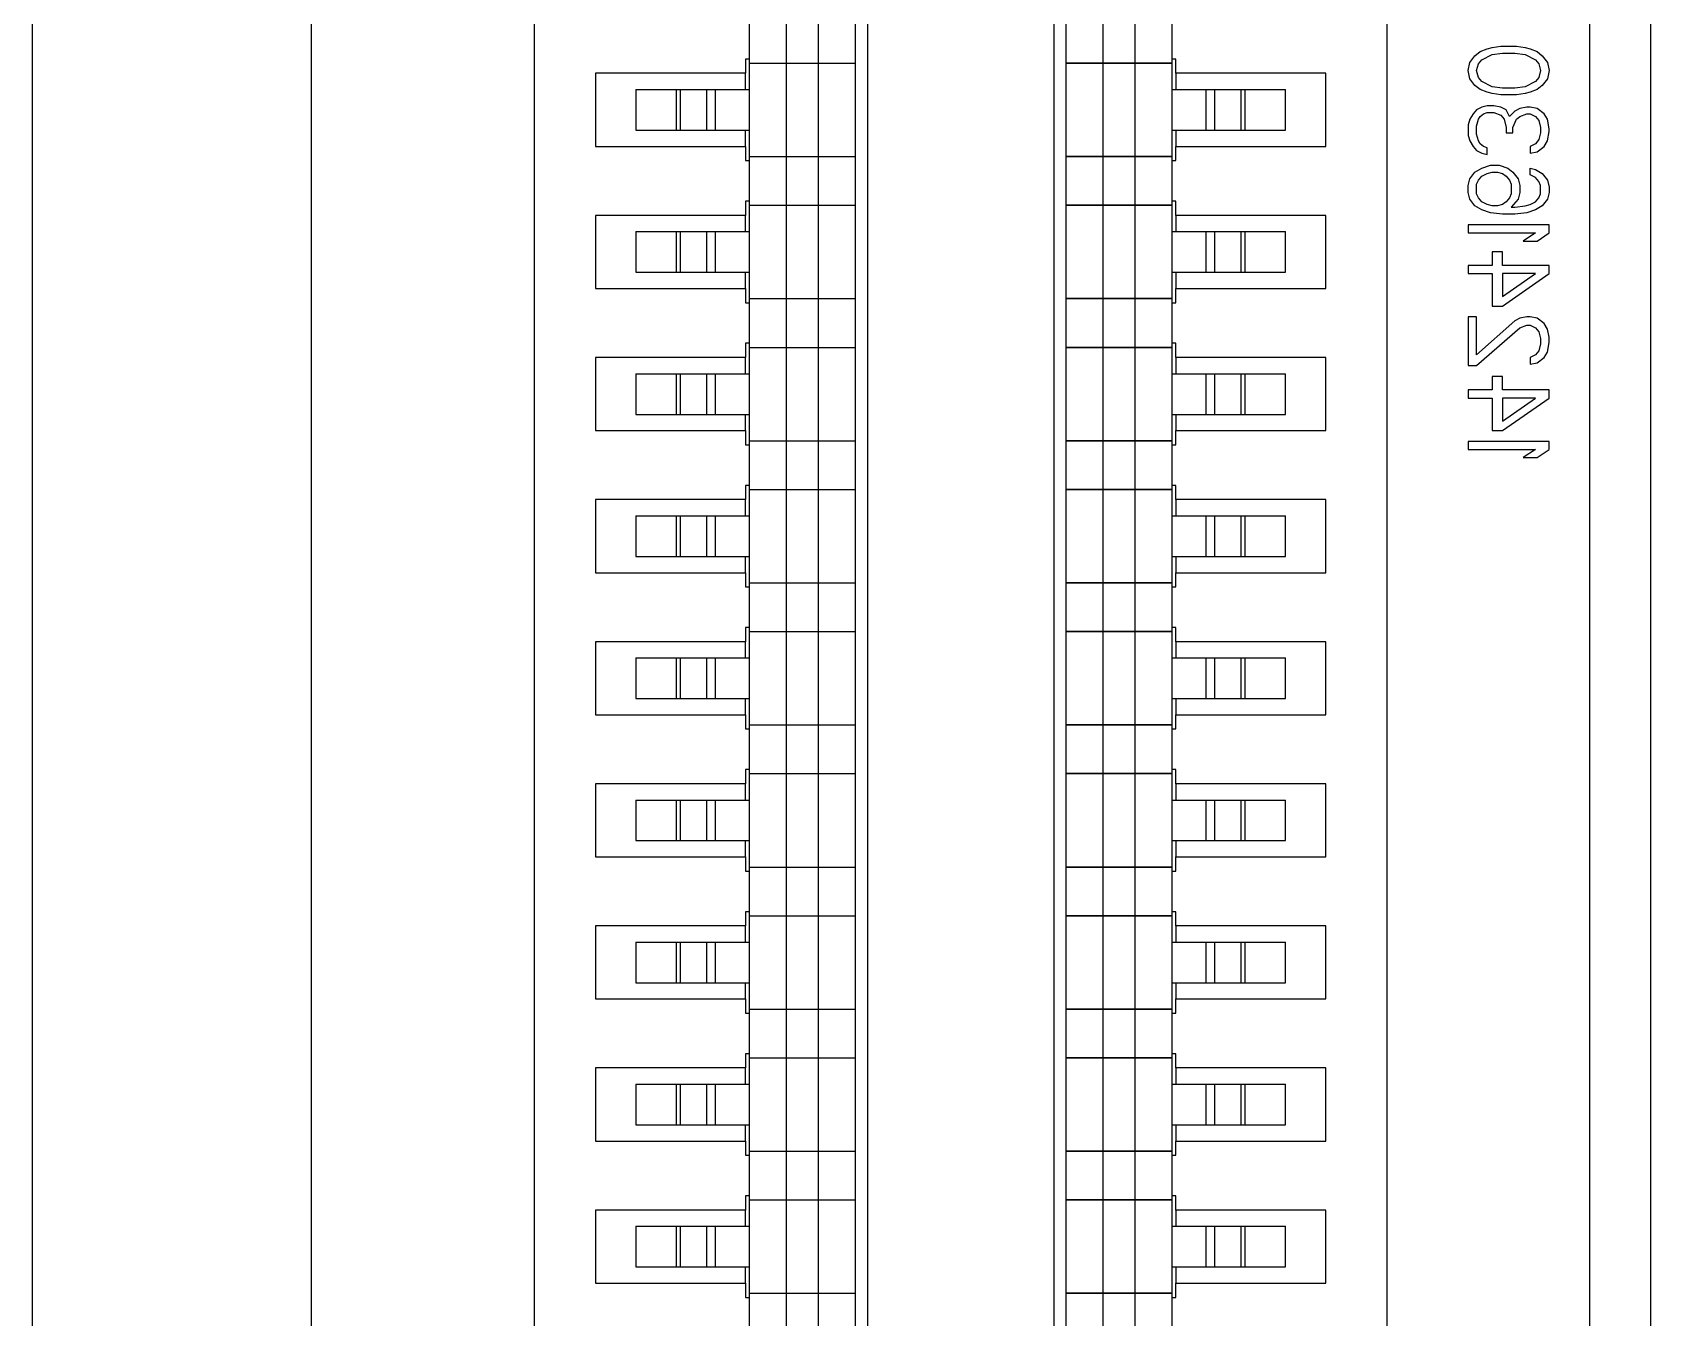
# Model space of a CAD drawing. Header units: millimetres. Extents: x 164 to 1164, y 133 to 906.
# Drawn here: x 537.22 to 549.18, y 317.16 to 326.65 of the extents above; entities that cross this region are included whole.
import ezdxf

# ---------------------------------------------------------------- set-up
doc = ezdxf.new("R2010")
doc.units = ezdxf.units.MM
for name, color, linetype in [('00侧挡板', 103, 'Continuous'), ('01_ASM_ALL_AXIS', 7, 'Continuous'), ('_135225', 7, 'Continuous'), ('_139725', 7, 'Continuous'), ('_169248', 7, 'Continuous'), ('_186646', 7, 'Continuous'), ('_209750', 7, 'Continuous'), ('_240873', 7, 'Continuous'), ('_255766', 7, 'Continuous'), ('_314864', 7, 'Continuous'), ('_391631', 7, 'Continuous'), ('_395873', 7, 'Continuous'), ('_437383', 7, 'Continuous'), ('_499358', 7, 'Continuous'), ('_509238', 7, 'Continuous'), ('_543160', 7, 'Continuous'), ('_548257', 7, 'Continuous'), ('_554376', 7, 'Continuous'), ('_556303', 7, 'Continuous'), ('_597289', 7, 'Continuous'), ('_88577', 7, 'Continuous')]:
    doc.layers.add(name, color=color, linetype=linetype)

# ---------------------------------------------------------------- blocks, each defined once
blk = doc.blocks.new('SFWER23')
at = {"color": 7}
for p, q in [((-187.8026, -338.7962), (-197.3999, -338.7962)), ((-187.8026, -338.9462), (-197.3999, -338.9462)), ((-198.1026, -342.0962), (-187.8026, -342.0962))]:
    blk.add_line(p, q, dxfattribs=at)
at = {"color": 3}
blk.add_line((-187.8026, -338.7962), (-197.3999, -338.7962), dxfattribs=at)
at = {"color": 2}
for p, q in [((-197.4326, -339.4462), (-188.4726, -339.4462)), ((-188.4726, -341.5462), (-197.4326, -341.5462))]:
    blk.add_line(p, q, dxfattribs=at)
at = {"color": 4}
for p, q in [((-193.3926, -339.5962), (-193.3926, -339.9662)), ((-193.2126, -339.5962), (-193.3926, -339.5962)), ((-193.2126, -339.9662), (-193.2126, -339.5962)), ((-193.0426, -339.5962), (-193.0426, -339.9662)), ((-192.8626, -339.5962), (-193.0426, -339.5962)), ((-192.8626, -339.9662), (-192.8626, -339.5962)), ((-192.6926, -339.5962), (-192.6926, -339.9662)), ((-192.5126, -339.5962), (-192.6926, -339.5962)), ((-192.5126, -339.9662), (-192.5126, -339.5962)), ((-192.3426, -339.5962), (-192.3426, -339.9662)), ((-192.1626, -339.5962), (-192.3426, -339.5962)), ((-192.1626, -339.9662), (-192.1626, -339.5962)), ((-191.9926, -339.5962), (-191.9926, -339.9662)), ((-191.8126, -339.5962), (-191.9926, -339.5962)), ((-191.8126, -339.9662), (-191.8126, -339.5962)), ((-191.6426, -339.5962), (-191.6426, -339.9662)), ((-191.4626, -339.5962), (-191.6426, -339.5962)), ((-191.4626, -339.9662), (-191.4626, -339.5962)), ((-191.2926, -339.5962), (-191.2926, -339.9662)), ((-191.1126, -339.5962), (-191.2926, -339.5962)), ((-191.1126, -339.9662), (-191.1126, -339.5962)), ((-190.9426, -339.5962), (-190.9426, -339.9662)), ((-190.7626, -339.5962), (-190.9426, -339.5962)), ((-190.7626, -339.9662), (-190.7626, -339.5962)), ((-190.5926, -339.5962), (-190.5926, -339.9662)), ((-190.4126, -339.5962), (-190.5926, -339.5962)), ((-190.4126, -339.9662), (-190.4126, -339.5962)), ((-193.3926, -339.9662), (-193.3526, -339.9662)), ((-193.2526, -339.9662), (-193.2126, -339.9662)), ((-193.0426, -339.9662), (-193.0026, -339.9662)), ((-192.9026, -339.9662), (-192.8626, -339.9662)), ((-192.6926, -339.9662), (-192.6526, -339.9662)), ((-192.5526, -339.9662), (-192.5126, -339.9662)), ((-192.3426, -339.9662), (-192.3026, -339.9662)), ((-192.2026, -339.9662), (-192.1626, -339.9662)), ((-191.9926, -339.9662), (-191.9526, -339.9662)), ((-191.8526, -339.9662), (-191.8126, -339.9662)), ((-191.6426, -339.9662), (-191.6026, -339.9662)), ((-191.5026, -339.9662), (-191.4626, -339.9662)), ((-191.2926, -339.9662), (-191.2526, -339.9662)), ((-191.1526, -339.9662), (-191.1126, -339.9662)), ((-190.9426, -339.9662), (-190.9026, -339.9662)), ((-190.8026, -339.9662), (-190.7626, -339.9662)), ((-190.5926, -339.9662), (-190.5526, -339.9662)), ((-190.4526, -339.9662), (-190.4126, -339.9662)), ((-193.3926, -341.0262), (-193.3926, -341.3962)), ((-193.3526, -341.0262), (-193.3926, -341.0262)), ((-193.2126, -341.0262), (-193.2526, -341.0262)), ((-193.2126, -341.3962), (-193.2126, -341.0262)), ((-193.0426, -341.0262), (-193.0426, -341.3962)), ((-193.0026, -341.0262), (-193.0426, -341.0262)), ((-192.8626, -341.0262), (-192.9026, -341.0262)), ((-192.8626, -341.3962), (-192.8626, -341.0262)), ((-192.6926, -341.0262), (-192.6926, -341.3962)), ((-192.6526, -341.0262), (-192.6926, -341.0262)), ((-192.5126, -341.0262), (-192.5526, -341.0262)), ((-192.5126, -341.3962), (-192.5126, -341.0262)), ((-192.3426, -341.0262), (-192.3426, -341.3962)), ((-192.3026, -341.0262), (-192.3426, -341.0262)), ((-192.1626, -341.0262), (-192.2026, -341.0262)), ((-192.1626, -341.3962), (-192.1626, -341.0262)), ((-191.9926, -341.0262), (-191.9926, -341.3962)), ((-191.9526, -341.0262), (-191.9926, -341.0262)), ((-191.8126, -341.0262), (-191.8526, -341.0262)), ((-191.8126, -341.3962), (-191.8126, -341.0262)), ((-191.6426, -341.0262), (-191.6426, -341.3962)), ((-191.6026, -341.0262), (-191.6426, -341.0262)), ((-191.4626, -341.0262), (-191.5026, -341.0262)), ((-191.4626, -341.3962), (-191.4626, -341.0262)), ((-191.2926, -341.0262), (-191.2926, -341.3962)), ((-191.2526, -341.0262), (-191.2926, -341.0262)), ((-191.1126, -341.0262), (-191.1526, -341.0262)), ((-191.1126, -341.3962), (-191.1126, -341.0262)), ((-190.9426, -341.0262), (-190.9426, -341.3962)), ((-190.9026, -341.0262), (-190.9426, -341.0262)), ((-190.7626, -341.0262), (-190.8026, -341.0262)), ((-190.7626, -341.3962), (-190.7626, -341.0262)), ((-190.5926, -341.0262), (-190.5926, -341.3962)), ((-190.5526, -341.0262), (-190.5926, -341.0262)), ((-190.4126, -341.0262), (-190.4526, -341.0262)), ((-190.4126, -341.3962), (-190.4126, -341.0262)), ((-193.3926, -341.3962), (-193.2126, -341.3962)), ((-193.0426, -341.3962), (-192.8626, -341.3962)), ((-192.6926, -341.3962), (-192.5126, -341.3962)), ((-192.3426, -341.3962), (-192.1626, -341.3962)), ((-191.9926, -341.3962), (-191.8126, -341.3962)), ((-191.6426, -341.3962), (-191.4626, -341.3962)), ((-191.2926, -341.3962), (-191.1126, -341.3962)), ((-190.9426, -341.3962), (-190.7626, -341.3962)), ((-190.5926, -341.3962), (-190.4126, -341.3962))]:
    blk.add_line(p, q, dxfattribs=at)
at = {"color": 1}
for p, q in [((-193.4276, -339.9662), (-193.4276, -339.9762)), ((-193.3926, -339.9662), (-193.4276, -339.9662)), ((-193.1776, -339.9662), (-193.2126, -339.9662)), ((-193.1776, -339.9762), (-193.1776, -339.9662)), ((-193.0776, -339.9662), (-193.0776, -339.9762)), ((-193.0426, -339.9662), (-193.0776, -339.9662)), ((-192.8276, -339.9662), (-192.8626, -339.9662)), ((-192.8276, -339.9762), (-192.8276, -339.9662)), ((-192.7276, -339.9662), (-192.7276, -339.9762)), ((-192.6926, -339.9662), (-192.7276, -339.9662)), ((-192.4776, -339.9662), (-192.5126, -339.9662)), ((-192.4776, -339.9762), (-192.4776, -339.9662)), ((-192.3776, -339.9662), (-192.3776, -339.9762)), ((-192.3426, -339.9662), (-192.3776, -339.9662)), ((-192.1276, -339.9662), (-192.1626, -339.9662)), ((-192.1276, -339.9762), (-192.1276, -339.9662)), ((-192.0276, -339.9662), (-192.0276, -339.9762)), ((-191.9926, -339.9662), (-192.0276, -339.9662)), ((-191.7776, -339.9662), (-191.8126, -339.9662)), ((-191.7776, -339.9762), (-191.7776, -339.9662)), ((-191.6776, -339.9662), (-191.6776, -339.9762)), ((-191.6426, -339.9662), (-191.6776, -339.9662)), ((-191.4276, -339.9662), (-191.4626, -339.9662)), ((-191.4276, -339.9762), (-191.4276, -339.9662)), ((-191.3276, -339.9662), (-191.3276, -339.9762)), ((-191.2926, -339.9662), (-191.3276, -339.9662)), ((-191.0776, -339.9662), (-191.1126, -339.9662)), ((-191.0776, -339.9762), (-191.0776, -339.9662)), ((-190.9776, -339.9662), (-190.9776, -339.9762)), ((-190.9426, -339.9662), (-190.9776, -339.9662)), ((-190.7276, -339.9662), (-190.7626, -339.9662)), ((-190.7276, -339.9762), (-190.7276, -339.9662)), ((-190.6276, -339.9662), (-190.6276, -339.9762)), ((-190.5926, -339.9662), (-190.6276, -339.9662)), ((-190.3776, -339.9662), (-190.4126, -339.9662)), ((-190.3776, -339.9762), (-190.3776, -339.9662)), ((-193.4276, -341.0162), (-193.4276, -341.0262)), ((-193.4276, -341.0262), (-193.3926, -341.0262)), ((-193.2126, -341.0262), (-193.1776, -341.0262)), ((-193.1776, -341.0262), (-193.1776, -341.0162)), ((-193.0776, -341.0162), (-193.0776, -341.0262)), ((-193.0776, -341.0262), (-193.0426, -341.0262)), ((-192.8626, -341.0262), (-192.8276, -341.0262)), ((-192.8276, -341.0262), (-192.8276, -341.0162)), ((-192.7276, -341.0162), (-192.7276, -341.0262)), ((-192.7276, -341.0262), (-192.6926, -341.0262)), ((-192.5126, -341.0262), (-192.4776, -341.0262)), ((-192.4776, -341.0262), (-192.4776, -341.0162)), ((-192.3776, -341.0162), (-192.3776, -341.0262)), ((-192.3776, -341.0262), (-192.3426, -341.0262)), ((-192.1626, -341.0262), (-192.1276, -341.0262)), ((-192.1276, -341.0262), (-192.1276, -341.0162)), ((-192.0276, -341.0162), (-192.0276, -341.0262)), ((-192.0276, -341.0262), (-191.9926, -341.0262)), ((-191.8126, -341.0262), (-191.7776, -341.0262)), ((-191.7776, -341.0262), (-191.7776, -341.0162)), ((-191.6776, -341.0162), (-191.6776, -341.0262)), ((-191.6776, -341.0262), (-191.6426, -341.0262)), ((-191.4626, -341.0262), (-191.4276, -341.0262)), ((-191.4276, -341.0262), (-191.4276, -341.0162)), ((-191.3276, -341.0162), (-191.3276, -341.0262)), ((-191.3276, -341.0262), (-191.2926, -341.0262)), ((-191.1126, -341.0262), (-191.0776, -341.0262)), ((-191.0776, -341.0262), (-191.0776, -341.0162)), ((-190.9776, -341.0162), (-190.9776, -341.0262)), ((-190.9776, -341.0262), (-190.9426, -341.0262)), ((-190.7626, -341.0262), (-190.7276, -341.0262)), ((-190.7276, -341.0262), (-190.7276, -341.0162)), ((-190.6276, -341.0162), (-190.6276, -341.0262)), ((-190.6276, -341.0262), (-190.5926, -341.0262)), ((-190.4126, -341.0262), (-190.3776, -341.0262)), ((-190.3776, -341.0262), (-190.3776, -341.0162))]:
    blk.add_line(p, q, dxfattribs=at)
at = {"color": 9}
blk.add_line((-187.3026, -342.7832), (-198.6026, -342.7832), dxfattribs=at)
blk.add_line((-187.3026, -342.7832), (-198.6026, -342.7832), dxfattribs=at)
at = {"layer": '01_ASM_ALL_AXIS', "color": 4}
for p, q in [((-193.436, -339.0633), (-193.4193, -339.0505)), ((-193.4193, -339.0505), (-193.3993, -339.0462)), ((-193.3993, -339.0462), (-193.3793, -339.0505)), ((-193.3793, -339.0505), (-193.3626, -339.0633)), ((-193.2793, -339.0505), (-193.2926, -339.059)), ((-193.256, -339.0462), (-193.2793, -339.0505)), ((-193.2493, -339.0462), (-193.256, -339.0462)), ((-193.226, -339.0505), (-193.2493, -339.0462)), ((-193.2126, -339.059), (-193.226, -339.0505)), ((-193.146, -339.0633), (-193.1293, -339.0505)), ((-193.1293, -339.0505), (-193.1126, -339.0462)), ((-193.1126, -339.0462), (-193.0993, -339.0462)), ((-193.0993, -339.0462), (-193.0826, -339.0505)), ((-193.0826, -339.0505), (-193.066, -339.0633)), ((-193.0193, -339.0462), (-193.0193, -339.2462)), ((-192.9993, -339.0462), (-193.0193, -339.0462)), ((-192.9793, -339.076), (-192.9993, -339.0462)), ((-192.9193, -339.0462), (-192.9193, -339.1611)), ((-192.8993, -339.0462), (-192.9193, -339.0462)), ((-192.8193, -339.1611), (-192.8993, -339.0462)), ((-192.7626, -339.0505), (-192.776, -339.059)), ((-192.7426, -339.0462), (-192.7626, -339.0505)), ((-192.7293, -339.0462), (-192.7426, -339.0462)), ((-192.706, -339.0505), (-192.7293, -339.0462)), ((-192.6926, -339.059), (-192.706, -339.0505)), ((-192.6126, -339.0462), (-192.6126, -339.1611)), ((-192.5926, -339.0462), (-192.6126, -339.0462)), ((-192.5126, -339.1611), (-192.5926, -339.0462)), ((-192.486, -339.0462), (-192.486, -339.2462)), ((-192.466, -339.0462), (-192.486, -339.0462)), ((-192.446, -339.076), (-192.466, -339.0462)), ((-193.456, -339.1058), (-193.4526, -339.093)), ((-193.4526, -339.093), (-193.446, -339.076)), ((-193.446, -339.076), (-193.436, -339.0633)), ((-193.4393, -339.1058), (-193.426, -339.0803)), ((-193.426, -339.0803), (-193.416, -339.0718)), ((-193.416, -339.0718), (-193.3993, -339.0675)), ((-193.3993, -339.0675), (-193.3826, -339.0718)), ((-193.3826, -339.0718), (-193.3726, -339.0803)), ((-193.3726, -339.0803), (-193.3593, -339.1058)), ((-193.3626, -339.0633), (-193.3526, -339.076)), ((-193.3526, -339.076), (-193.346, -339.093)), ((-193.346, -339.093), (-193.3426, -339.1058)), ((-193.306, -339.076), (-193.3093, -339.093)), ((-193.3093, -339.093), (-193.3093, -339.1016)), ((-193.2926, -339.059), (-193.306, -339.076)), ((-193.2926, -339.093), (-193.286, -339.0803)), ((-193.2926, -339.1016), (-193.2926, -339.093)), ((-193.286, -339.0803), (-193.276, -339.0718)), ((-193.276, -339.0718), (-193.2593, -339.0675)), ((-193.2593, -339.0675), (-193.246, -339.0675)), ((-193.246, -339.0675), (-193.2293, -339.0718)), ((-193.2293, -339.0718), (-193.2193, -339.0803)), ((-193.2193, -339.0803), (-193.2126, -339.093)), ((-193.1993, -339.076), (-193.2126, -339.059)), ((-193.2126, -339.093), (-193.196, -339.093)), ((-193.196, -339.093), (-193.1993, -339.076)), ((-193.1593, -339.093), (-193.156, -339.0803)), ((-193.1426, -339.093), (-193.1593, -339.093)), ((-193.156, -339.0803), (-193.146, -339.0633)), ((-193.136, -339.0803), (-193.1426, -339.093)), ((-193.126, -339.0718), (-193.136, -339.0803)), ((-193.116, -339.0675), (-193.126, -339.0718)), ((-193.096, -339.0675), (-193.116, -339.0675)), ((-193.086, -339.0718), (-193.096, -339.0675)), ((-193.076, -339.0803), (-193.086, -339.0718)), ((-193.0693, -339.093), (-193.076, -339.0803)), ((-193.066, -339.1058), (-193.0693, -339.093)), ((-193.066, -339.0633), (-193.056, -339.0803)), ((-193.056, -339.0803), (-193.0493, -339.1016)), ((-192.9993, -339.2462), (-192.9993, -339.0803)), ((-192.9993, -339.0803), (-192.9793, -339.1101)), ((-192.9793, -339.1101), (-192.9793, -339.076)), ((-192.8993, -339.0803), (-192.8993, -339.1611)), ((-192.8426, -339.1611), (-192.8993, -339.0803)), ((-192.7893, -339.076), (-192.7926, -339.093)), ((-192.7926, -339.093), (-192.7926, -339.1016)), ((-192.776, -339.059), (-192.7893, -339.076)), ((-192.7726, -339.093), (-192.766, -339.0803)), ((-192.7726, -339.1016), (-192.7726, -339.093)), ((-192.766, -339.0803), (-192.756, -339.0718)), ((-192.756, -339.0718), (-192.7393, -339.0675)), ((-192.7393, -339.0675), (-192.726, -339.0675)), ((-192.726, -339.0675), (-192.7093, -339.0718)), ((-192.7093, -339.0718), (-192.6993, -339.0803)), ((-192.6993, -339.0803), (-192.6926, -339.093)), ((-192.6793, -339.076), (-192.6926, -339.059)), ((-192.6926, -339.093), (-192.676, -339.093)), ((-192.676, -339.093), (-192.6793, -339.076)), ((-192.5926, -339.0803), (-192.5926, -339.1611)), ((-192.536, -339.1611), (-192.5926, -339.0803)), ((-192.466, -339.2462), (-192.466, -339.0803)), ((-192.466, -339.0803), (-192.446, -339.1101)), ((-192.446, -339.1101), (-192.446, -339.076)), ((-193.4593, -339.1271), (-193.456, -339.1058)), ((-193.4593, -339.1654), (-193.4593, -339.1271)), ((-193.4426, -339.1313), (-193.4393, -339.1058)), ((-193.4426, -339.1611), (-193.4426, -339.1313)), ((-193.3593, -339.1058), (-193.356, -339.1313)), ((-193.356, -339.1313), (-193.356, -339.1611)), ((-193.3426, -339.1058), (-193.3393, -339.1271)), ((-193.3393, -339.1271), (-193.3393, -339.1654)), ((-193.3093, -339.1016), (-193.306, -339.1186)), ((-193.306, -339.1186), (-193.2993, -339.1313)), ((-193.2993, -339.1313), (-193.286, -339.1441)), ((-193.286, -339.1186), (-193.2926, -339.1016)), ((-193.2793, -339.1271), (-193.286, -339.1186)), ((-193.2593, -339.1356), (-193.2793, -339.1271)), ((-193.1493, -339.1356), (-193.1326, -339.1228)), ((-193.1326, -339.1228), (-193.116, -339.1186)), ((-193.116, -339.1186), (-193.0993, -339.1186)), ((-193.0993, -339.1186), (-193.0826, -339.1228)), ((-193.0826, -339.1228), (-193.0626, -339.1399)), ((-193.0626, -339.1313), (-193.066, -339.1058)), ((-193.0626, -339.1399), (-193.0626, -339.1313)), ((-193.0493, -339.1016), (-193.046, -339.1313)), ((-193.046, -339.1313), (-193.046, -339.1611)), ((-192.7926, -339.1016), (-192.7893, -339.1186)), ((-192.7893, -339.1186), (-192.7826, -339.1313)), ((-192.7826, -339.1313), (-192.6993, -339.225)), ((-192.766, -339.1186), (-192.7726, -339.1016)), ((-192.6726, -339.225), (-192.766, -339.1186)), ((-193.456, -339.1867), (-193.4593, -339.1654)), ((-193.4393, -339.1867), (-193.4426, -339.1611)), ((-193.356, -339.1611), (-193.3593, -339.1867)), ((-193.3393, -339.1654), (-193.3426, -339.1867)), ((-193.3093, -339.1654), (-193.3126, -339.1824)), ((-193.3026, -339.1526), (-193.3093, -339.1654)), ((-193.286, -339.1441), (-193.3026, -339.1526)), ((-193.296, -339.1824), (-193.2893, -339.1654)), ((-193.2893, -339.1654), (-193.2793, -339.1569)), ((-193.2793, -339.1569), (-193.2593, -339.1526)), ((-193.246, -339.1356), (-193.2593, -339.1356)), ((-193.2593, -339.1526), (-193.246, -339.1526)), ((-193.246, -339.1526), (-193.246, -339.1356)), ((-193.166, -339.1696), (-193.1593, -339.1484)), ((-193.166, -339.1909), (-193.166, -339.1696)), ((-193.1593, -339.1484), (-193.1493, -339.1356)), ((-193.1493, -339.1739), (-193.146, -339.1611)), ((-193.1493, -339.1867), (-193.1493, -339.1739)), ((-193.146, -339.1611), (-193.1393, -339.1526)), ((-193.1393, -339.1526), (-193.1293, -339.1441)), ((-193.1293, -339.1441), (-193.1193, -339.1399)), ((-193.1193, -339.1399), (-193.096, -339.1399)), ((-193.096, -339.1399), (-193.086, -339.1441)), ((-193.086, -339.1441), (-193.076, -339.1526)), ((-193.076, -339.1526), (-193.0693, -339.1611)), ((-193.0693, -339.1611), (-193.066, -339.1739)), ((-193.066, -339.1739), (-193.066, -339.1867)), ((-193.046, -339.1611), (-193.0493, -339.1909)), ((-192.9526, -339.1611), (-192.9526, -339.1867)), ((-192.9193, -339.1611), (-192.9526, -339.1611)), ((-192.8993, -339.1611), (-192.8426, -339.1611)), ((-192.8193, -339.1867), (-192.8193, -339.1611)), ((-192.646, -339.1611), (-192.646, -339.1867)), ((-192.6126, -339.1611), (-192.646, -339.1611)), ((-192.5926, -339.1611), (-192.536, -339.1611)), ((-192.5126, -339.1867), (-192.5126, -339.1611)), ((-193.4526, -339.1994), (-193.456, -339.1867)), ((-193.446, -339.2165), (-193.4526, -339.1994)), ((-193.426, -339.2122), (-193.4393, -339.1867)), ((-193.416, -339.2207), (-193.426, -339.2122)), ((-193.3726, -339.2122), (-193.3826, -339.2207)), ((-193.3593, -339.1867), (-193.3726, -339.2122)), ((-193.346, -339.1994), (-193.3526, -339.2165)), ((-193.3426, -339.1867), (-193.346, -339.1994)), ((-193.3126, -339.1824), (-193.3126, -339.1994)), ((-193.3126, -339.1994), (-193.3093, -339.2122)), ((-193.3093, -339.2122), (-193.3026, -339.225)), ((-193.296, -339.1994), (-193.296, -339.1824)), ((-193.2926, -339.2079), (-193.296, -339.1994)), ((-193.286, -339.2165), (-193.2926, -339.2079)), ((-193.2126, -339.2079), (-193.2193, -339.2165)), ((-193.2093, -339.1994), (-193.2126, -339.2079)), ((-193.1926, -339.1994), (-193.2093, -339.1994)), ((-193.2026, -339.225), (-193.196, -339.2122)), ((-193.196, -339.2122), (-193.1926, -339.1994)), ((-193.1593, -339.2122), (-193.166, -339.1909)), ((-193.1493, -339.2292), (-193.1593, -339.2122)), ((-193.146, -339.1994), (-193.1493, -339.1867)), ((-193.1393, -339.2122), (-193.146, -339.1994)), ((-193.1293, -339.2207), (-193.1393, -339.2122)), ((-193.076, -339.2122), (-193.086, -339.2207)), ((-193.0693, -339.1994), (-193.076, -339.2122)), ((-193.066, -339.1867), (-193.0693, -339.1994)), ((-193.056, -339.2122), (-193.066, -339.2292)), ((-193.0493, -339.1909), (-193.056, -339.2122)), ((-192.9526, -339.1867), (-192.9193, -339.1867)), ((-192.9193, -339.1867), (-192.9193, -339.2462)), ((-192.8993, -339.2462), (-192.8993, -339.1867)), ((-192.8993, -339.1867), (-192.8193, -339.1867)), ((-192.646, -339.1867), (-192.6126, -339.1867)), ((-192.6126, -339.1867), (-192.6126, -339.2462)), ((-192.5926, -339.2462), (-192.5926, -339.1867)), ((-192.5926, -339.1867), (-192.5126, -339.1867)), ((-193.436, -339.2292), (-193.446, -339.2165)), ((-193.4193, -339.242), (-193.436, -339.2292)), ((-193.3993, -339.2462), (-193.4193, -339.242)), ((-193.3993, -339.225), (-193.416, -339.2207)), ((-193.3826, -339.2207), (-193.3993, -339.225)), ((-193.3793, -339.242), (-193.3993, -339.2462)), ((-193.3626, -339.2292), (-193.3793, -339.242)), ((-193.3526, -339.2165), (-193.3626, -339.2292)), ((-193.3026, -339.225), (-193.2926, -339.2335)), ((-193.2926, -339.2335), (-193.2793, -339.242)), ((-193.2793, -339.2207), (-193.286, -339.2165)), ((-193.2626, -339.225), (-193.2793, -339.2207)), ((-193.2793, -339.242), (-193.266, -339.2462)), ((-193.266, -339.2462), (-193.2393, -339.2462)), ((-193.2426, -339.225), (-193.2626, -339.225)), ((-193.226, -339.2207), (-193.2426, -339.225)), ((-193.2393, -339.2462), (-193.226, -339.242)), ((-193.2193, -339.2165), (-193.226, -339.2207)), ((-193.226, -339.242), (-193.2126, -339.2335)), ((-193.2126, -339.2335), (-193.2026, -339.225)), ((-193.1326, -339.242), (-193.1493, -339.2292)), ((-193.116, -339.2462), (-193.1326, -339.242)), ((-193.1193, -339.225), (-193.1293, -339.2207)), ((-193.096, -339.225), (-193.1193, -339.225)), ((-193.0993, -339.2462), (-193.116, -339.2462)), ((-193.0826, -339.242), (-193.0993, -339.2462)), ((-193.086, -339.2207), (-193.096, -339.225)), ((-193.066, -339.2292), (-193.0826, -339.242)), ((-193.0193, -339.2462), (-192.9993, -339.2462)), ((-192.9193, -339.2462), (-192.8993, -339.2462)), ((-192.7926, -339.225), (-192.7926, -339.2462)), ((-192.6993, -339.225), (-192.7926, -339.225)), ((-192.7926, -339.2462), (-192.6726, -339.2462)), ((-192.6726, -339.2462), (-192.6726, -339.225)), ((-192.6126, -339.2462), (-192.5926, -339.2462)), ((-192.486, -339.2462), (-192.466, -339.2462))]:
    blk.add_line(p, q, dxfattribs=at)
at = {"layer": '_135225', "color": 7}
for p, q in [((-191.9526, -339.9762), (-191.9526, -339.6962)), ((-191.8526, -339.6962), (-191.9526, -339.6962)), ((-191.8526, -339.9762), (-191.8526, -339.6962)), ((-192.0176, -339.9762), (-192.0176, -340.2362)), ((-192.0176, -339.9762), (-191.7876, -339.9762)), ((-191.7876, -340.2362), (-191.7876, -339.9762)), ((-191.7876, -340.2362), (-192.0176, -340.2362))]:
    blk.add_line(p, q, dxfattribs=at)
at = {"layer": '_135225', "color": 9}
for p, q in [((-191.9526, -339.7962), (-191.8526, -339.7962)), ((-191.8526, -339.8054), (-191.9526, -339.8054)), ((-191.9526, -339.871), (-191.8526, -339.871)), ((-191.8526, -339.8912), (-191.9526, -339.8912)), ((-191.7876, -340.0662), (-192.0176, -340.0662)), ((-192.0176, -340.1462), (-191.7876, -340.1462))]:
    blk.add_line(p, q, dxfattribs=at)
at = {"layer": '_139725', "color": 7}
for p, q in [((-193.5376, -339.9762), (-193.4176, -339.9762)), ((-193.4176, -340.2362), (-193.4176, -339.9762)), ((-193.1876, -339.9762), (-193.1876, -340.2362)), ((-193.1876, -339.9762), (-193.0676, -339.9762)), ((-193.0676, -340.2362), (-193.0676, -339.9762)), ((-192.8376, -339.9762), (-192.8376, -340.2362)), ((-192.8376, -339.9762), (-192.7176, -339.9762)), ((-192.7176, -340.2362), (-192.7176, -339.9762)), ((-192.4876, -339.9762), (-192.4876, -340.2362)), ((-192.4876, -339.9762), (-192.3676, -339.9762)), ((-192.3676, -340.2362), (-192.3676, -339.9762)), ((-192.1376, -339.9762), (-192.1376, -340.2362)), ((-192.1376, -339.9762), (-192.0176, -339.9762)), ((-192.0176, -340.2362), (-192.0176, -339.9762)), ((-191.7876, -339.9762), (-191.7876, -340.2362)), ((-191.7876, -339.9762), (-191.6676, -339.9762)), ((-191.6676, -340.2362), (-191.6676, -339.9762)), ((-191.4376, -339.9762), (-191.4376, -340.2362)), ((-191.4376, -339.9762), (-191.3176, -339.9762)), ((-191.3176, -340.2362), (-191.3176, -339.9762)), ((-191.0876, -339.9762), (-191.0876, -340.2362)), ((-191.0876, -339.9762), (-190.9676, -339.9762)), ((-190.9676, -340.2362), (-190.9676, -339.9762)), ((-190.7376, -339.9762), (-190.7376, -340.2362)), ((-190.7376, -339.9762), (-190.6176, -339.9762)), ((-190.6176, -340.2362), (-190.6176, -339.9762)), ((-190.3876, -339.9762), (-190.3876, -340.2362)), ((-190.3876, -339.9762), (-190.2676, -339.9762)), ((-193.4176, -340.2362), (-193.5376, -340.2362)), ((-193.0676, -340.2362), (-193.1876, -340.2362)), ((-192.7176, -340.2362), (-192.8376, -340.2362)), ((-192.3676, -340.2362), (-192.4876, -340.2362)), ((-192.0176, -340.2362), (-192.1376, -340.2362)), ((-191.6676, -340.2362), (-191.7876, -340.2362)), ((-191.3176, -340.2362), (-191.4376, -340.2362)), ((-190.9676, -340.2362), (-191.0876, -340.2362)), ((-190.6176, -340.2362), (-190.7376, -340.2362)), ((-190.2676, -340.2362), (-190.3876, -340.2362)), ((-188.307, -340.2662), (-197.5983, -340.2662)), ((-197.5983, -340.7262), (-188.307, -340.7262)), ((-193.5376, -340.7562), (-193.4176, -340.7562)), ((-193.4176, -341.0162), (-193.4176, -340.7562)), ((-193.1876, -341.0162), (-193.1876, -340.7562)), ((-193.1876, -340.7562), (-193.0676, -340.7562)), ((-193.0676, -341.0162), (-193.0676, -340.7562)), ((-192.8376, -341.0162), (-192.8376, -340.7562)), ((-192.8376, -340.7562), (-192.7176, -340.7562)), ((-192.7176, -341.0162), (-192.7176, -340.7562)), ((-192.4876, -341.0162), (-192.4876, -340.7562)), ((-192.4876, -340.7562), (-192.3676, -340.7562)), ((-192.3676, -341.0162), (-192.3676, -340.7562)), ((-192.1376, -341.0162), (-192.1376, -340.7562)), ((-192.1376, -340.7562), (-192.0176, -340.7562)), ((-192.0176, -341.0162), (-192.0176, -340.7562)), ((-191.7876, -341.0162), (-191.7876, -340.7562)), ((-191.7876, -340.7562), (-191.6676, -340.7562)), ((-191.6676, -341.0162), (-191.6676, -340.7562)), ((-191.4376, -341.0162), (-191.4376, -340.7562)), ((-191.4376, -340.7562), (-191.3176, -340.7562)), ((-191.3176, -341.0162), (-191.3176, -340.7562)), ((-191.0876, -341.0162), (-191.0876, -340.7562)), ((-191.0876, -340.7562), (-190.9676, -340.7562)), ((-190.9676, -341.0162), (-190.9676, -340.7562)), ((-190.7376, -341.0162), (-190.7376, -340.7562)), ((-190.7376, -340.7562), (-190.6176, -340.7562)), ((-190.6176, -341.0162), (-190.6176, -340.7562)), ((-190.3876, -341.0162), (-190.3876, -340.7562)), ((-190.3876, -340.7562), (-190.2676, -340.7562)), ((-193.4176, -341.0162), (-193.5376, -341.0162)), ((-193.0676, -341.0162), (-193.1876, -341.0162)), ((-192.7176, -341.0162), (-192.8376, -341.0162)), ((-192.3676, -341.0162), (-192.4876, -341.0162)), ((-192.0176, -341.0162), (-192.1376, -341.0162)), ((-191.6676, -341.0162), (-191.7876, -341.0162)), ((-191.3176, -341.0162), (-191.4376, -341.0162)), ((-190.9676, -341.0162), (-191.0876, -341.0162)), ((-190.6176, -341.0162), (-190.7376, -341.0162)), ((-190.2676, -341.0162), (-190.3876, -341.0162))]:
    blk.add_line(p, q, dxfattribs=at)
at = {"layer": '_139725', "color": 9}
for p, q in [((-193.4176, -340.0662), (-193.5376, -340.0662)), ((-193.0676, -340.0662), (-193.1876, -340.0662)), ((-192.7176, -340.0662), (-192.8376, -340.0662)), ((-192.3676, -340.0662), (-192.4876, -340.0662)), ((-192.0176, -340.0662), (-192.1376, -340.0662)), ((-191.6676, -340.0662), (-191.7876, -340.0662)), ((-191.3176, -340.0662), (-191.4376, -340.0662)), ((-190.9676, -340.0662), (-191.0876, -340.0662)), ((-190.6176, -340.0662), (-190.7376, -340.0662)), ((-190.2676, -340.0662), (-190.3876, -340.0662)), ((-193.5376, -340.1462), (-193.4176, -340.1462)), ((-193.1876, -340.1462), (-193.0676, -340.1462)), ((-192.8376, -340.1462), (-192.7176, -340.1462)), ((-192.4876, -340.1462), (-192.3676, -340.1462)), ((-192.1376, -340.1462), (-192.0176, -340.1462)), ((-191.7876, -340.1462), (-191.6676, -340.1462)), ((-191.4376, -340.1462), (-191.3176, -340.1462)), ((-191.0876, -340.1462), (-190.9676, -340.1462)), ((-190.7376, -340.1462), (-190.6176, -340.1462)), ((-190.3876, -340.1462), (-190.2676, -340.1462)), ((-193.4176, -340.8462), (-193.5376, -340.8462)), ((-193.0676, -340.8462), (-193.1876, -340.8462)), ((-192.7176, -340.8462), (-192.8376, -340.8462)), ((-192.3676, -340.8462), (-192.4876, -340.8462)), ((-192.0176, -340.8462), (-192.1376, -340.8462)), ((-191.6676, -340.8462), (-191.7876, -340.8462)), ((-191.3176, -340.8462), (-191.4376, -340.8462)), ((-190.9676, -340.8462), (-191.0876, -340.8462)), ((-190.6176, -340.8462), (-190.7376, -340.8462)), ((-190.2676, -340.8462), (-190.3876, -340.8462)), ((-193.5376, -340.9262), (-193.4176, -340.9262)), ((-193.1876, -340.9262), (-193.0676, -340.9262)), ((-192.8376, -340.9262), (-192.7176, -340.9262)), ((-192.4876, -340.9262), (-192.3676, -340.9262)), ((-192.1376, -340.9262), (-192.0176, -340.9262)), ((-191.7876, -340.9262), (-191.6676, -340.9262)), ((-191.4376, -340.9262), (-191.3176, -340.9262)), ((-191.0876, -340.9262), (-190.9676, -340.9262)), ((-190.7376, -340.9262), (-190.6176, -340.9262)), ((-190.3876, -340.9262), (-190.2676, -340.9262))]:
    blk.add_line(p, q, dxfattribs=at)
at = {"layer": '_169248', "color": 7}
for p, q in [((-193.4176, -341.0162), (-193.4176, -340.7562)), ((-193.4176, -340.7562), (-193.1876, -340.7562)), ((-193.1876, -341.0162), (-193.1876, -340.7562)), ((-193.1876, -341.0162), (-193.4176, -341.0162)), ((-193.3526, -341.2962), (-193.3526, -341.0162)), ((-193.2526, -341.2962), (-193.2526, -341.0162)), ((-193.3526, -341.2962), (-193.2526, -341.2962))]:
    blk.add_line(p, q, dxfattribs=at)
at = {"layer": '_169248', "color": 9}
for p, q in [((-193.1876, -340.8462), (-193.4176, -340.8462)), ((-193.4176, -340.9262), (-193.1876, -340.9262)), ((-193.3526, -341.1012), (-193.2526, -341.1012)), ((-193.2526, -341.1215), (-193.3526, -341.1215)), ((-193.3526, -341.187), (-193.2526, -341.187)), ((-193.2526, -341.1962), (-193.3526, -341.1962))]:
    blk.add_line(p, q, dxfattribs=at)
at = {"layer": '_186646', "color": 7}
for p, q in [((-190.6176, -341.0162), (-190.6176, -340.7562)), ((-190.6176, -340.7562), (-190.3876, -340.7562)), ((-190.3876, -341.0162), (-190.3876, -340.7562)), ((-190.3876, -341.0162), (-190.6176, -341.0162)), ((-190.5526, -341.2962), (-190.5526, -341.0162)), ((-190.4526, -341.2962), (-190.4526, -341.0162)), ((-190.5526, -341.2962), (-190.4526, -341.2962))]:
    blk.add_line(p, q, dxfattribs=at)
at = {"layer": '_186646', "color": 9}
for p, q in [((-190.3876, -340.8462), (-190.6176, -340.8462)), ((-190.6176, -340.9262), (-190.3876, -340.9262)), ((-190.5526, -341.1012), (-190.4526, -341.1012)), ((-190.4526, -341.1215), (-190.5526, -341.1215)), ((-190.5526, -341.187), (-190.4526, -341.187)), ((-190.4526, -341.1962), (-190.5526, -341.1962))]:
    blk.add_line(p, q, dxfattribs=at)
at = {"layer": '_209750', "color": 7}
for p, q in [((-191.2526, -339.9762), (-191.2526, -339.6962)), ((-191.1526, -339.6962), (-191.2526, -339.6962)), ((-191.1526, -339.9762), (-191.1526, -339.6962)), ((-191.3176, -339.9762), (-191.3176, -340.2362)), ((-191.3176, -339.9762), (-191.0876, -339.9762)), ((-191.0876, -340.2362), (-191.0876, -339.9762)), ((-191.0876, -340.2362), (-191.3176, -340.2362))]:
    blk.add_line(p, q, dxfattribs=at)
at = {"layer": '_209750', "color": 9}
for p, q in [((-191.2526, -339.7962), (-191.1526, -339.7962)), ((-191.1526, -339.8054), (-191.2526, -339.8054)), ((-191.2526, -339.871), (-191.1526, -339.871)), ((-191.1526, -339.8912), (-191.2526, -339.8912)), ((-191.0876, -340.0662), (-191.3176, -340.0662)), ((-191.3176, -340.1462), (-191.0876, -340.1462))]:
    blk.add_line(p, q, dxfattribs=at)
at = {"layer": '_240873', "color": 7}
for p, q in [((-192.0176, -341.0162), (-192.0176, -340.7562)), ((-192.0176, -340.7562), (-191.7876, -340.7562)), ((-191.7876, -341.0162), (-191.7876, -340.7562)), ((-191.7876, -341.0162), (-192.0176, -341.0162)), ((-191.9526, -341.2962), (-191.9526, -341.0162)), ((-191.8526, -341.2962), (-191.8526, -341.0162)), ((-191.9526, -341.2962), (-191.8526, -341.2962))]:
    blk.add_line(p, q, dxfattribs=at)
at = {"layer": '_240873', "color": 9}
for p, q in [((-191.7876, -340.8462), (-192.0176, -340.8462)), ((-192.0176, -340.9262), (-191.7876, -340.9262)), ((-191.9526, -341.1012), (-191.8526, -341.1012)), ((-191.8526, -341.1215), (-191.9526, -341.1215)), ((-191.9526, -341.187), (-191.8526, -341.187)), ((-191.8526, -341.1962), (-191.9526, -341.1962))]:
    blk.add_line(p, q, dxfattribs=at)
at = {"layer": '_255766', "color": 7}
for p, q in [((-193.0676, -341.0162), (-193.0676, -340.7562)), ((-193.0676, -340.7562), (-192.8376, -340.7562)), ((-192.8376, -341.0162), (-192.8376, -340.7562)), ((-192.8376, -341.0162), (-193.0676, -341.0162)), ((-193.0026, -341.2962), (-193.0026, -341.0162)), ((-192.9026, -341.2962), (-192.9026, -341.0162)), ((-193.0026, -341.2962), (-192.9026, -341.2962))]:
    blk.add_line(p, q, dxfattribs=at)
at = {"layer": '_255766', "color": 9}
for p, q in [((-192.8376, -340.8462), (-193.0676, -340.8462)), ((-193.0676, -340.9262), (-192.8376, -340.9262)), ((-193.0026, -341.1012), (-192.9026, -341.1012)), ((-192.9026, -341.1215), (-193.0026, -341.1215)), ((-193.0026, -341.187), (-192.9026, -341.187)), ((-192.9026, -341.1962), (-193.0026, -341.1962))]:
    blk.add_line(p, q, dxfattribs=at)
at = {"layer": '_314864', "color": 7}
for p, q in [((-193.0026, -339.9762), (-193.0026, -339.6962)), ((-192.9026, -339.6962), (-193.0026, -339.6962)), ((-192.9026, -339.9762), (-192.9026, -339.6962)), ((-193.0676, -339.9762), (-193.0676, -340.2362)), ((-193.0676, -339.9762), (-192.8376, -339.9762)), ((-192.8376, -340.2362), (-192.8376, -339.9762)), ((-192.8376, -340.2362), (-193.0676, -340.2362))]:
    blk.add_line(p, q, dxfattribs=at)
at = {"layer": '_314864', "color": 9}
for p, q in [((-193.0026, -339.7962), (-192.9026, -339.7962)), ((-192.9026, -339.8054), (-193.0026, -339.8054)), ((-193.0026, -339.871), (-192.9026, -339.871)), ((-192.9026, -339.8912), (-193.0026, -339.8912)), ((-192.8376, -340.0662), (-193.0676, -340.0662)), ((-193.0676, -340.1462), (-192.8376, -340.1462))]:
    blk.add_line(p, q, dxfattribs=at)
at = {"layer": '_391631', "color": 7}
for p, q in [((-191.6026, -339.9762), (-191.6026, -339.6962)), ((-191.5026, -339.6962), (-191.6026, -339.6962)), ((-191.5026, -339.9762), (-191.5026, -339.6962)), ((-191.6676, -339.9762), (-191.6676, -340.2362)), ((-191.6676, -339.9762), (-191.4376, -339.9762)), ((-191.4376, -340.2362), (-191.4376, -339.9762)), ((-191.4376, -340.2362), (-191.6676, -340.2362))]:
    blk.add_line(p, q, dxfattribs=at)
at = {"layer": '_391631', "color": 9}
for p, q in [((-191.6026, -339.7962), (-191.5026, -339.7962)), ((-191.5026, -339.8054), (-191.6026, -339.8054)), ((-191.6026, -339.871), (-191.5026, -339.871)), ((-191.5026, -339.8912), (-191.6026, -339.8912)), ((-191.4376, -340.0662), (-191.6676, -340.0662)), ((-191.6676, -340.1462), (-191.4376, -340.1462))]:
    blk.add_line(p, q, dxfattribs=at)
at = {"layer": '_395873', "color": 7}
for p, q in [((-192.3676, -341.0162), (-192.3676, -340.7562)), ((-192.3676, -340.7562), (-192.1376, -340.7562)), ((-192.1376, -341.0162), (-192.1376, -340.7562)), ((-192.1376, -341.0162), (-192.3676, -341.0162)), ((-192.3026, -341.2962), (-192.3026, -341.0162)), ((-192.2026, -341.2962), (-192.2026, -341.0162)), ((-192.3026, -341.2962), (-192.2026, -341.2962))]:
    blk.add_line(p, q, dxfattribs=at)
at = {"layer": '_395873', "color": 9}
for p, q in [((-192.1376, -340.8462), (-192.3676, -340.8462)), ((-192.3676, -340.9262), (-192.1376, -340.9262)), ((-192.3026, -341.1012), (-192.2026, -341.1012)), ((-192.2026, -341.1215), (-192.3026, -341.1215)), ((-192.3026, -341.187), (-192.2026, -341.187)), ((-192.2026, -341.1962), (-192.3026, -341.1962))]:
    blk.add_line(p, q, dxfattribs=at)
at = {"layer": '_437383', "color": 7}
for p, q in [((-192.6526, -339.9762), (-192.6526, -339.6962)), ((-192.5526, -339.6962), (-192.6526, -339.6962)), ((-192.5526, -339.9762), (-192.5526, -339.6962)), ((-192.7176, -339.9762), (-192.7176, -340.2362)), ((-192.7176, -339.9762), (-192.4876, -339.9762)), ((-192.4876, -340.2362), (-192.4876, -339.9762)), ((-192.4876, -340.2362), (-192.7176, -340.2362))]:
    blk.add_line(p, q, dxfattribs=at)
at = {"layer": '_437383', "color": 9}
for p, q in [((-192.6526, -339.7962), (-192.5526, -339.7962)), ((-192.5526, -339.8054), (-192.6526, -339.8054)), ((-192.6526, -339.871), (-192.5526, -339.871)), ((-192.5526, -339.8912), (-192.6526, -339.8912)), ((-192.4876, -340.0662), (-192.7176, -340.0662)), ((-192.7176, -340.1462), (-192.4876, -340.1462))]:
    blk.add_line(p, q, dxfattribs=at)
at = {"layer": '_499358', "color": 7}
for p, q in [((-191.3176, -341.0162), (-191.3176, -340.7562)), ((-191.3176, -340.7562), (-191.0876, -340.7562)), ((-191.0876, -341.0162), (-191.0876, -340.7562)), ((-191.0876, -341.0162), (-191.3176, -341.0162)), ((-191.2526, -341.2962), (-191.2526, -341.0162)), ((-191.1526, -341.2962), (-191.1526, -341.0162)), ((-191.2526, -341.2962), (-191.1526, -341.2962))]:
    blk.add_line(p, q, dxfattribs=at)
at = {"layer": '_499358', "color": 9}
for p, q in [((-191.0876, -340.8462), (-191.3176, -340.8462)), ((-191.3176, -340.9262), (-191.0876, -340.9262)), ((-191.2526, -341.1012), (-191.1526, -341.1012)), ((-191.1526, -341.1215), (-191.2526, -341.1215)), ((-191.2526, -341.187), (-191.1526, -341.187)), ((-191.1526, -341.1962), (-191.2526, -341.1962))]:
    blk.add_line(p, q, dxfattribs=at)
at = {"layer": '_509238', "color": 7}
for p, q in [((-190.9676, -341.0162), (-190.9676, -340.7562)), ((-190.9676, -340.7562), (-190.7376, -340.7562)), ((-190.7376, -341.0162), (-190.7376, -340.7562)), ((-190.7376, -341.0162), (-190.9676, -341.0162)), ((-190.9026, -341.2962), (-190.9026, -341.0162)), ((-190.8026, -341.2962), (-190.8026, -341.0162)), ((-190.9026, -341.2962), (-190.8026, -341.2962))]:
    blk.add_line(p, q, dxfattribs=at)
at = {"layer": '_509238', "color": 9}
for p, q in [((-190.7376, -340.8462), (-190.9676, -340.8462)), ((-190.9676, -340.9262), (-190.7376, -340.9262)), ((-190.9026, -341.1012), (-190.8026, -341.1012)), ((-190.8026, -341.1215), (-190.9026, -341.1215)), ((-190.9026, -341.187), (-190.8026, -341.187)), ((-190.8026, -341.1962), (-190.9026, -341.1962))]:
    blk.add_line(p, q, dxfattribs=at)
at = {"layer": '_543160', "color": 7}
for p, q in [((-190.9026, -339.9762), (-190.9026, -339.6962)), ((-190.8026, -339.6962), (-190.9026, -339.6962)), ((-190.8026, -339.9762), (-190.8026, -339.6962)), ((-190.9676, -339.9762), (-190.9676, -340.2362)), ((-190.9676, -339.9762), (-190.7376, -339.9762)), ((-190.7376, -340.2362), (-190.7376, -339.9762)), ((-190.7376, -340.2362), (-190.9676, -340.2362))]:
    blk.add_line(p, q, dxfattribs=at)
at = {"layer": '_543160', "color": 9}
for p, q in [((-190.9026, -339.7962), (-190.8026, -339.7962)), ((-190.8026, -339.8054), (-190.9026, -339.8054)), ((-190.9026, -339.871), (-190.8026, -339.871)), ((-190.8026, -339.8912), (-190.9026, -339.8912)), ((-190.7376, -340.0662), (-190.9676, -340.0662)), ((-190.9676, -340.1462), (-190.7376, -340.1462))]:
    blk.add_line(p, q, dxfattribs=at)
at = {"layer": '_548257', "color": 7}
for p, q in [((-190.5526, -339.9762), (-190.5526, -339.6962)), ((-190.4526, -339.6962), (-190.5526, -339.6962)), ((-190.4526, -339.9762), (-190.4526, -339.6962)), ((-190.6176, -339.9762), (-190.6176, -340.2362)), ((-190.6176, -339.9762), (-190.3876, -339.9762)), ((-190.3876, -340.2362), (-190.3876, -339.9762)), ((-190.3876, -340.2362), (-190.6176, -340.2362))]:
    blk.add_line(p, q, dxfattribs=at)
at = {"layer": '_548257', "color": 9}
for p, q in [((-190.5526, -339.7962), (-190.4526, -339.7962)), ((-190.4526, -339.8054), (-190.5526, -339.8054)), ((-190.5526, -339.871), (-190.4526, -339.871)), ((-190.4526, -339.8912), (-190.5526, -339.8912)), ((-190.3876, -340.0662), (-190.6176, -340.0662)), ((-190.6176, -340.1462), (-190.3876, -340.1462))]:
    blk.add_line(p, q, dxfattribs=at)
at = {"layer": '_554376', "color": 7}
for p, q in [((-191.6676, -341.0162), (-191.6676, -340.7562)), ((-191.6676, -340.7562), (-191.4376, -340.7562)), ((-191.4376, -341.0162), (-191.4376, -340.7562)), ((-191.4376, -341.0162), (-191.6676, -341.0162)), ((-191.6026, -341.2962), (-191.6026, -341.0162)), ((-191.5026, -341.2962), (-191.5026, -341.0162)), ((-191.6026, -341.2962), (-191.5026, -341.2962))]:
    blk.add_line(p, q, dxfattribs=at)
at = {"layer": '_554376', "color": 9}
for p, q in [((-191.4376, -340.8462), (-191.6676, -340.8462)), ((-191.6676, -340.9262), (-191.4376, -340.9262)), ((-191.6026, -341.1012), (-191.5026, -341.1012)), ((-191.5026, -341.1215), (-191.6026, -341.1215)), ((-191.6026, -341.187), (-191.5026, -341.187)), ((-191.5026, -341.1962), (-191.6026, -341.1962))]:
    blk.add_line(p, q, dxfattribs=at)
at = {"layer": '_556303', "color": 7}
for p, q in [((-192.7176, -341.0162), (-192.7176, -340.7562)), ((-192.7176, -340.7562), (-192.4876, -340.7562)), ((-192.4876, -341.0162), (-192.4876, -340.7562)), ((-192.4876, -341.0162), (-192.7176, -341.0162)), ((-192.6526, -341.2962), (-192.6526, -341.0162)), ((-192.5526, -341.2962), (-192.5526, -341.0162)), ((-192.6526, -341.2962), (-192.5526, -341.2962))]:
    blk.add_line(p, q, dxfattribs=at)
at = {"layer": '_556303', "color": 9}
for p, q in [((-192.4876, -340.8462), (-192.7176, -340.8462)), ((-192.7176, -340.9262), (-192.4876, -340.9262)), ((-192.6526, -341.1012), (-192.5526, -341.1012)), ((-192.5526, -341.1215), (-192.6526, -341.1215)), ((-192.6526, -341.187), (-192.5526, -341.187)), ((-192.5526, -341.1962), (-192.6526, -341.1962))]:
    blk.add_line(p, q, dxfattribs=at)
at = {"layer": '_597289', "color": 7}
for p, q in [((-192.3026, -339.9762), (-192.3026, -339.6962)), ((-192.2026, -339.6962), (-192.3026, -339.6962)), ((-192.2026, -339.9762), (-192.2026, -339.6962)), ((-192.3676, -339.9762), (-192.3676, -340.2362)), ((-192.3676, -339.9762), (-192.1376, -339.9762)), ((-192.1376, -340.2362), (-192.1376, -339.9762)), ((-192.1376, -340.2362), (-192.3676, -340.2362))]:
    blk.add_line(p, q, dxfattribs=at)
at = {"layer": '_597289', "color": 9}
for p, q in [((-192.3026, -339.7962), (-192.2026, -339.7962)), ((-192.2026, -339.8054), (-192.3026, -339.8054)), ((-192.3026, -339.871), (-192.2026, -339.871)), ((-192.2026, -339.8912), (-192.3026, -339.8912)), ((-192.1376, -340.0662), (-192.3676, -340.0662)), ((-192.3676, -340.1462), (-192.1376, -340.1462))]:
    blk.add_line(p, q, dxfattribs=at)
at = {"layer": '_88577', "color": 7}
for p, q in [((-193.3526, -339.9762), (-193.3526, -339.6962)), ((-193.2526, -339.6962), (-193.3526, -339.6962)), ((-193.2526, -339.9762), (-193.2526, -339.6962)), ((-193.4176, -339.9762), (-193.4176, -340.2362)), ((-193.4176, -339.9762), (-193.1876, -339.9762)), ((-193.1876, -340.2362), (-193.1876, -339.9762)), ((-193.1876, -340.2362), (-193.4176, -340.2362))]:
    blk.add_line(p, q, dxfattribs=at)
at = {"layer": '_88577', "color": 9}
for p, q in [((-193.3526, -339.7962), (-193.2526, -339.7962)), ((-193.2526, -339.8054), (-193.3526, -339.8054)), ((-193.3526, -339.871), (-193.2526, -339.871)), ((-193.2526, -339.8912), (-193.3526, -339.8912)), ((-193.1876, -340.0662), (-193.4176, -340.0662)), ((-193.4176, -340.1462), (-193.1876, -340.1462))]:
    blk.add_line(p, q, dxfattribs=at)

msp = doc.modelspace()

# ---------------------------------------------------------------- block references
at = {"layer": '00侧挡板', "xscale": 3, "yscale": 3, "zscale": 3, "rotation": 270}
msp.add_blockref('SFWER23', (1565.573, -253.826), dxfattribs=at)

doc.saveas('drawing.dxf')
